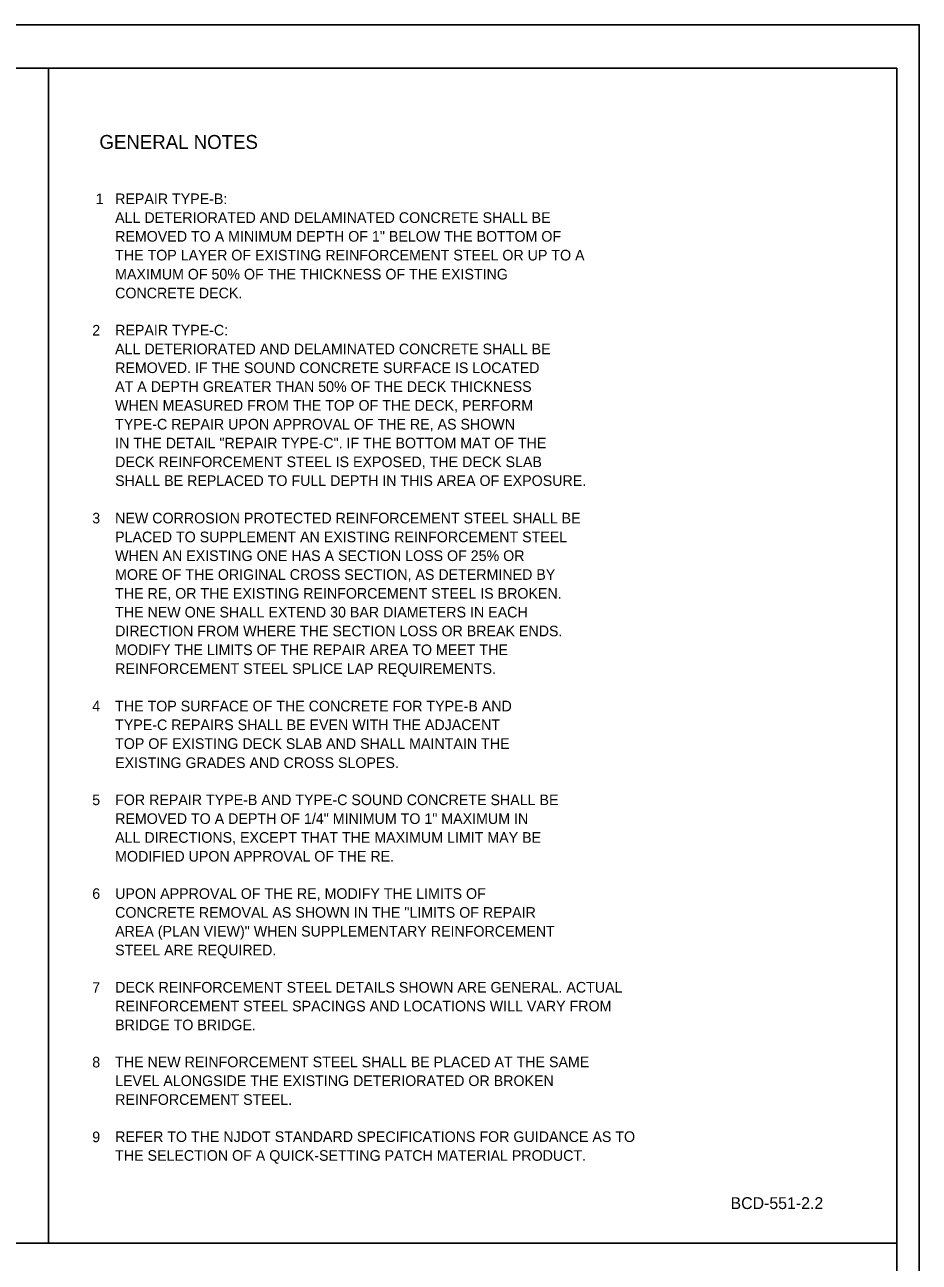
# Model space of a CAD drawing. Extents: x 528.21 to 531.17, y 154.44 to 156.28.
# Drawn here: x 530.31 to 531.17, y 155.087 to 156.277 of the extents above; entities that cross this region are included whole.
import ezdxf

# ---------------------------------------------------------------- set-up
doc = ezdxf.new("R2010")
doc.units = 0
for name, color, linetype in [('Default', 7, 'Continuous'), ('Level 1', 7, 'Continuous'), ('Level 41', 7, 'Continuous'), ('Level 5', 7, 'Continuous')]:
    doc.layers.add(name, color=color, linetype=linetype)

msp = doc.modelspace()

# ---------------------------------------------------------------- linework, layer by layer
at = {"layer": 'Default'}
for p, q in [((530.3327, 155.1053), (530.3327, 156.2356)), ((528.3983, 155.1053), (531.1483, 155.1053))]:
    msp.add_line(p, q, dxfattribs=at)
at = {"layer": 'Level 1'}
for p, q in [((528.2116, 156.2772), (531.1699, 156.2772)), ((528.3983, 156.2356), (531.1483, 156.2356)), ((531.1483, 156.2356), (530.7808, 156.2356)), ((531.1483, 154.4856), (531.1483, 156.2356)), ((531.1483, 156.0886), (531.1483, 156.2356))]:
    msp.add_line(p, q, dxfattribs=at)
at = {"layer": 'Level 41'}
msp.add_lwpolyline([(528.2116, 156.2772), (531.1699, 156.2772), (531.1699, 154.4439), (528.2116, 154.4439)], close=True, dxfattribs=at)

# ---------------------------------------------------------------- texts
at = {"layer": 'Level 1'}
for s, p in [('1', (530.378, 156.1047)), ('2', (530.3747, 155.9783)), ('3', (530.3747, 155.7976)), ('4', (530.3747, 155.6168)), ('5', (530.3747, 155.5266)), ('6', (530.3747, 155.4364)), ('7', (530.3747, 155.3461)), ('8', (530.3747, 155.2743)), ('9', (530.3747, 155.2024))]:
    msp.add_text(s, height=0.0102, dxfattribs=at).set_placement(p)
at = {"layer": 'Level 5'}
for s, height, p in [('GENERAL NOTES', 0.013404, (530.3816, 156.1578)), ('REPAIR TYPE-B:', 0.010228, (530.3967, 156.1047)), ('ALL DETERIORATED AND DELAMINATED CONCRETE SHALL BE', 0.010228, (530.3967, 156.0866)), ('REMOVED TO A MINIMUM DEPTH OF 1" BELOW THE BOTTOM OF', 0.010228, (530.3967, 156.0686)), ('THE TOP LAYER OF EXISTING REINFORCEMENT STEEL OR UP TO A', 0.010228, (530.3967, 156.0505)), ('MAXIMUM OF 50% OF THE THICKNESS OF THE EXISTING', 0.010228, (530.3967, 156.0322)), ('CONCRETE DECK.', 0.010228, (530.3967, 156.0141)), ('REPAIR TYPE-C: ', 0.010228, (530.3967, 155.9784)), ('ALL DETERIORATED AND DELAMINATED CONCRETE SHALL BE', 0.010228, (530.3967, 155.9603)), ('REMOVED. IF THE SOUND CONCRETE SURFACE IS LOCATED', 0.010228, (530.3967, 155.9422)), ('AT A DEPTH GREATER THAN 50% OF THE DECK THICKNESS', 0.010228, (530.3967, 155.9241)), ('WHEN MEASURED FROM THE TOP OF THE DECK, PERFORM', 0.010228, (530.3967, 155.906)), ('TYPE-C REPAIR UPON APPROVAL OF THE RE, AS SHOWN', 0.010228, (530.3967, 155.8879)), ('IN THE DETAIL "REPAIR TYPE-C". IF THE BOTTOM MAT OF THE', 0.010228, (530.3967, 155.8698)), ('DECK REINFORCEMENT STEEL IS EXPOSED, THE DECK SLAB', 0.010228, (530.3967, 155.8517)), ('SHALL BE REPLACED TO FULL DEPTH IN THIS AREA OF EXPOSURE.', 0.010228, (530.3967, 155.8336)), ('NEW CORROSION PROTECTED REINFORCEMENT STEEL SHALL BE', 0.010228, (530.3967, 155.7976)), ('PLACED TO SUPPLEMENT AN EXISTING REINFORCEMENT STEEL', 0.010228, (530.3967, 155.7795)), ('WHEN AN EXISTING ONE HAS A SECTION LOSS OF 25% OR', 0.010228, (530.3967, 155.7614)), ('MORE OF THE ORIGINAL CROSS SECTION, AS DETERMINED BY', 0.010228, (530.3967, 155.7433)), ('THE RE, OR THE EXISTING REINFORCEMENT STEEL IS BROKEN. ', 0.010228, (530.3967, 155.7252)), ('THE NEW ONE SHALL EXTEND 30 BAR DIAMETERS IN EACH ', 0.010228, (530.3967, 155.7071)), ('DIRECTION FROM WHERE THE SECTION LOSS OR BREAK ENDS.', 0.010228, (530.3967, 155.689)), ('MODIFY THE LIMITS OF THE REPAIR AREA TO MEET THE', 0.010228, (530.3967, 155.6709)), ('REINFORCEMENT STEEL SPLICE LAP REQUIREMENTS.', 0.010228, (530.3967, 155.6528)), ('THE TOP SURFACE OF THE CONCRETE FOR TYPE-B AND', 0.010228, (530.3967, 155.6168)), ('TYPE-C REPAIRS SHALL BE EVEN WITH THE ADJACENT ', 0.010228, (530.3967, 155.5988)), ('TOP OF EXISTING DECK SLAB AND SHALL MAINTAIN THE ', 0.010228, (530.3967, 155.5807)), ('EXISTING GRADES AND CROSS SLOPES.', 0.010228, (530.3967, 155.5623)), ('FOR REPAIR TYPE-B AND TYPE-C SOUND CONCRETE SHALL BE', 0.010228, (530.3967, 155.5266)), ('REMOVED TO A DEPTH OF 1/4" MINIMUM TO 1" MAXIMUM IN', 0.010228, (530.3967, 155.5085)), ('ALL DIRECTIONS, EXCEPT THAT THE MAXIMUM LIMIT MAY BE', 0.010228, (530.3967, 155.4904)), ('MODIFIED UPON APPROVAL OF THE RE.', 0.010228, (530.3967, 155.4723)), ('UPON APPROVAL OF THE RE, MODIFY THE LIMITS OF ', 0.010228, (530.3967, 155.4364)), ('CONCRETE REMOVAL AS SHOWN IN THE "LIMITS OF REPAIR', 0.010228, (530.3967, 155.4183)), ('AREA (PLAN VIEW)" WHEN SUPPLEMENTARY REINFORCEMENT ', 0.010228, (530.3967, 155.4002)), ('STEEL ARE REQUIRED.', 0.010228, (530.3967, 155.3821)), ('DECK REINFORCEMENT STEEL DETAILS SHOWN ARE GENERAL. ACTUAL', 0.010228, (530.3967, 155.3463)), ('REINFORCEMENT STEEL SPACINGS AND LOCATIONS WILL VARY FROM', 0.010228, (530.3967, 155.3282)), ('BRIDGE TO BRIDGE.', 0.010228, (530.3967, 155.3101)), ('THE NEW REINFORCEMENT STEEL SHALL BE PLACED AT THE SAME', 0.010228, (530.3967, 155.2745)), ('LEVEL ALONGSIDE THE EXISTING DETERIORATED OR BROKEN', 0.010228, (530.3967, 155.2564)), ('REINFORCEMENT STEEL.', 0.010228, (530.3967, 155.2383)), ('REFER TO THE NJDOT STANDARD SPECIFICATIONS FOR GUIDANCE AS TO', 0.010228, (530.3967, 155.2026)), ('THE SELECTION OF A QUICK-SETTING PATCH MATERIAL PRODUCT.', 0.010228, (530.3967, 155.1845)), ('BCD-551-2.2', 0.011417, (530.9885, 155.1381))]:
    msp.add_text(s, height=height, dxfattribs=at).set_placement(p)

doc.saveas('drawing.dxf')
